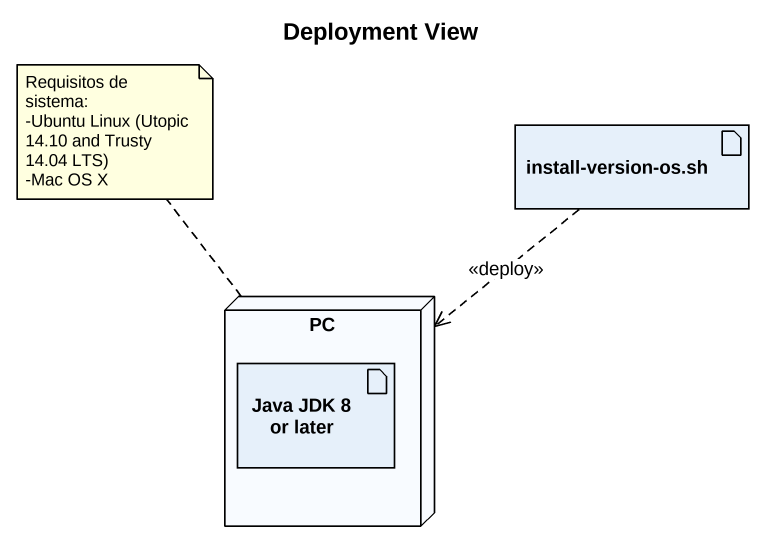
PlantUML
@startuml
title Deployment View
artifact "install-version-os.sh" as install_version_os_sh
node PC {
  artifact "Java JDK 8 or later" as Java_JDK_8_or_later
}
install_version_os_sh ..> PC : <<deploy>>
note top of PC
  Requisitos de sistema:
  -Ubuntu Linux (Utopic 14.10 and Trusty 14.04 LTS)
  -Mac OS X
end note
@enduml
